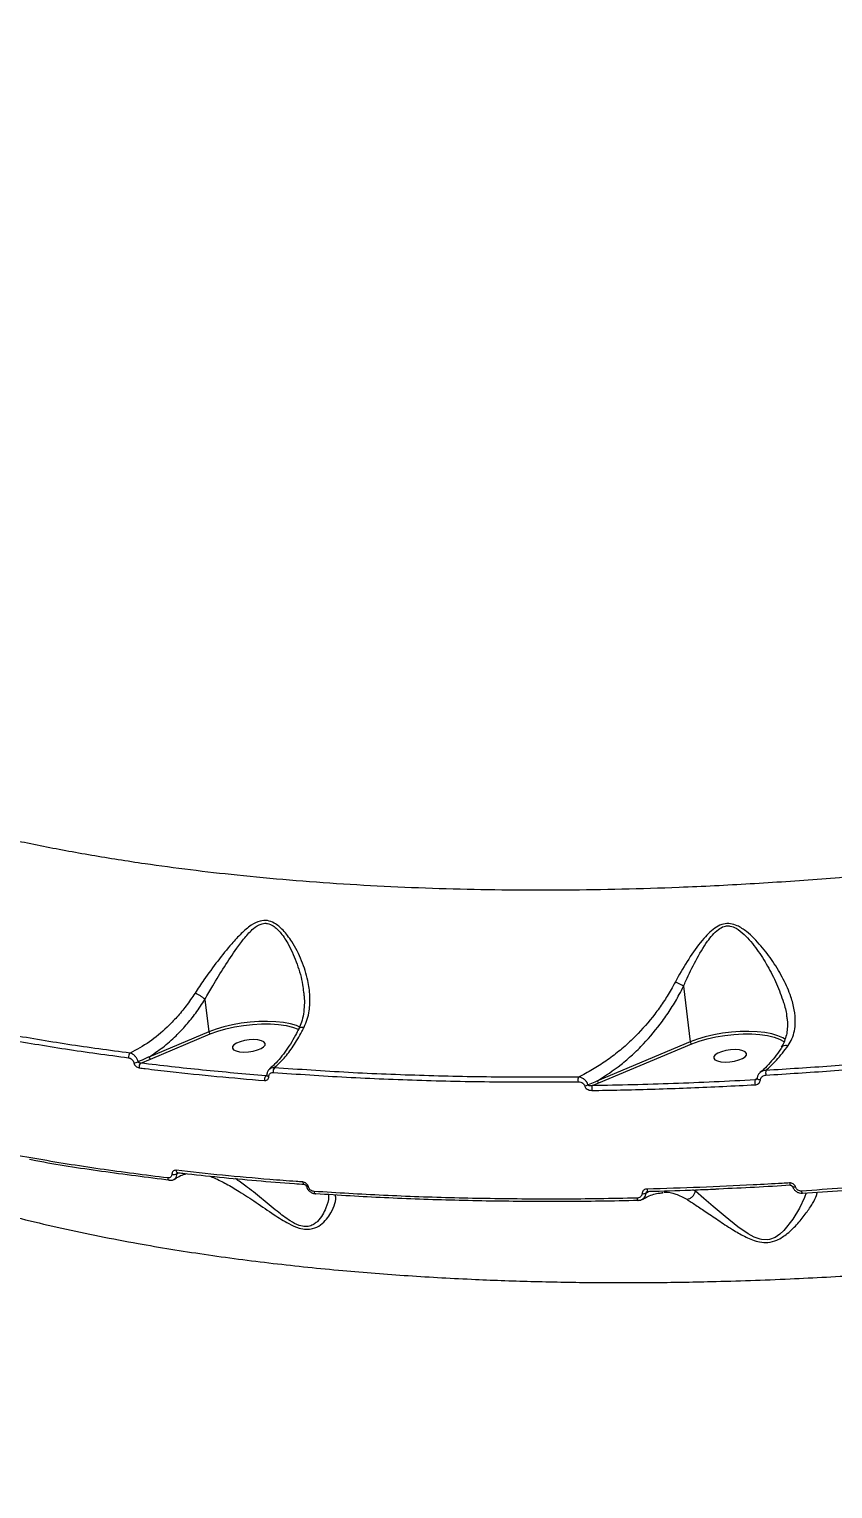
# Model space of a CAD drawing. Header units: millimetres. Extents: x -6328 to 5334, y -5037 to 4112.
# Drawn here: x -3376.5 to -3159.2, y 321.5 to 716.3 of the extents above; entities that cross this region are included whole.
import ezdxf

# ---------------------------------------------------------------- set-up
doc = ezdxf.new("R2010")
doc.units = ezdxf.units.MM
for name, color, linetype in [('DIKOM_ЗОНА', 80, 'Continuous'), ('DIKOM_ОБЪЕКТ', 7, 'Continuous'), ('DIKOM_РАЗМЕР_ЗОНА', 7, 'Continuous'), ('DIKOM_РАЗМЕР_ОБЪЕКТА', 7, 'Continuous')]:
    doc.layers.add(name, color=color, linetype=linetype)
doc.styles.add('style1', font='arial.ttf', dxfattribs={"width": 0.8})
doc.dimstyles.new('1-50', dxfattribs={"dimtxt": 300, "dimasz": 200, "dimexe": 100, "dimexo": 0, "dimgap": 100, "dimtad": 1, "dimtxsty": 'style1', "dimcen": 200, "dimclrd": 7, "dimclre": 7, "dimclrt": 7, "dimadec": 1, "dimazin": 2, "dimtfac": 1, "dimtmove": 0, "dimatfit": 2, "dimfxl": 0, "dimlwd": 25, "dimlwe": 18, "dimarcsym": 0})

# ---------------------------------------------------------------- blocks, each defined once
blk = doc.blocks.new('*D0')
at = {"layer": 'Defpoints', "color": 0, "transparency": 16777216}
for p in [(-3539.45, 760.32), (3333.52, 448.13), (3333.52, -4437.11)]:
    blk.add_point(p, dxfattribs=at)
at = {"layer": 'DIKOM_РАЗМЕР_ОБЪЕКТА', "color": 7, "lineweight": 18, "transparency": 16777216}
for p, q in [((-3539.45, 760.32), (-3539.45, -4537.11)), ((3333.52, 448.13), (3333.52, -4537.11))]:
    blk.add_line(p, q, dxfattribs=at)
at = {"layer": 'DIKOM_РАЗМЕР_ОБЪЕКТА', "color": 7, "lineweight": 25, "transparency": 16777216}
blk.add_line((-3339.45, -4437.11), (3133.52, -4437.11), dxfattribs=at)
at = {"layer": 'DIKOM_РАЗМЕР_ОБЪЕКТА', "color": 7, "transparency": 16777216}
for points in [[(-3339.45, -4403.77), (-3339.45, -4470.44), (-3539.45, -4437.11)], [(3133.52, -4403.77), (3133.52, -4470.44), (3333.52, -4437.11)]]:
    blk.add_solid(points, dxfattribs=at)
at = {"layer": 'DIKOM_РАЗМЕР_ОБЪЕКТА', "color": 7, "transparency": 16777216, "insert": (-102.96, -4183.94), "char_height": 300, "attachment_point": 5, "style": 'style1'}
blk.add_mtext('6900', dxfattribs=at)
blk = doc.blocks.new('*D1')
at = {"layer": 'Defpoints', "color": 0, "transparency": 16777216}
for p in [(-5040.91, 625.75), (5333.52, 448.13), (5333.52, -4936.78)]:
    blk.add_point(p, dxfattribs=at)
at = {"layer": 'DIKOM_РАЗМЕР_ЗОНА', "color": 7, "lineweight": 18, "transparency": 16777216}
for p, q in [((-5040.91, 625.75), (-5040.91, -5036.78)), ((5333.52, 448.13), (5333.52, -5036.78))]:
    blk.add_line(p, q, dxfattribs=at)
at = {"layer": 'DIKOM_РАЗМЕР_ЗОНА', "color": 7, "lineweight": 25, "transparency": 16777216}
blk.add_line((-4840.91, -4936.78), (5133.52, -4936.78), dxfattribs=at)
at = {"layer": 'DIKOM_РАЗМЕР_ЗОНА', "color": 7, "transparency": 16777216}
for points in [[(-4840.91, -4903.45), (-4840.91, -4970.11), (-5040.91, -4936.78)], [(5133.52, -4903.45), (5133.52, -4970.11), (5333.52, -4936.78)]]:
    blk.add_solid(points, dxfattribs=at)
at = {"layer": 'DIKOM_РАЗМЕР_ЗОНА', "color": 7, "transparency": 16777216, "insert": (-104.69, -4683.61), "char_height": 300, "attachment_point": 5, "style": 'style1'}
blk.add_mtext('10400', dxfattribs=at)
blk = doc.blocks.new('*D2')
at = {"layer": 'Defpoints', "color": 0, "transparency": 16777216}
for p in [(-5303.77, 2121.42), (-1621.11, 2121.42), (560.33, -2395.62)]:
    blk.add_point(p, dxfattribs=at)
at = {"layer": 'DIKOM_РАЗМЕР_ОБЪЕКТА', "color": 7, "lineweight": 18, "transparency": 16777216}
for p, q in [((-1621.11, 2121.42), (-5403.77, 2121.42)), ((560.33, -2395.62), (-5403.77, -2395.62))]:
    blk.add_line(p, q, dxfattribs=at)
at = {"layer": 'DIKOM_РАЗМЕР_ОБЪЕКТА', "color": 7, "lineweight": 25, "transparency": 16777216}
blk.add_line((-5303.77, -2195.62), (-5303.77, 1921.42), dxfattribs=at)
at = {"layer": 'DIKOM_РАЗМЕР_ОБЪЕКТА', "color": 7, "transparency": 16777216}
for points in [[(-5337.11, 1921.42), (-5270.44, 1921.42), (-5303.77, 2121.42)], [(-5337.11, -2195.62), (-5270.44, -2195.62), (-5303.77, -2395.62)]]:
    blk.add_solid(points, dxfattribs=at)
at = {"layer": 'DIKOM_РАЗМЕР_ОБЪЕКТА', "color": 7, "transparency": 16777216, "insert": (-5556.94, -137.1), "char_height": 300, "attachment_point": 5, "rotation": 90, "style": 'style1'}
blk.add_mtext('4500', dxfattribs=at)
blk = doc.blocks.new('*D3')
at = {"layer": 'Defpoints', "color": 0, "transparency": 16777216}
for p in [(-1814.92, 4111.71), (-5877.98, -3895.62), (33.33, -3895.62)]:
    blk.add_point(p, dxfattribs=at)
at = {"layer": 'DIKOM_РАЗМЕР_ЗОНА', "color": 7, "lineweight": 18, "transparency": 16777216}
for p, q in [((-1814.92, 4111.71), (-5977.98, 4111.71)), ((33.33, -3895.62), (-5977.98, -3895.62))]:
    blk.add_line(p, q, dxfattribs=at)
at = {"layer": 'DIKOM_РАЗМЕР_ЗОНА', "color": 7, "lineweight": 25, "transparency": 16777216}
blk.add_line((-5877.98, 3911.71), (-5877.98, -3695.62), dxfattribs=at)
at = {"layer": 'DIKOM_РАЗМЕР_ЗОНА', "color": 7, "transparency": 16777216}
for points in [[(-5911.31, 3911.71), (-5844.65, 3911.71), (-5877.98, 4111.71)], [(-5911.31, -3695.62), (-5844.65, -3695.62), (-5877.98, -3895.62)]]:
    blk.add_solid(points, dxfattribs=at)
at = {"layer": 'DIKOM_РАЗМЕР_ЗОНА', "color": 7, "transparency": 16777216, "insert": (-6131.15, 108.05), "char_height": 300, "attachment_point": 5, "rotation": 90, "style": 'style1'}
blk.add_mtext('8000', dxfattribs=at)

msp = doc.modelspace()

# ---------------------------------------------------------------- linework, layer by layer
at = {"layer": 'DIKOM_ЗОНА', "color": 3, "lineweight": 15}
msp.add_lwpolyline([(-2227.791, 4022.501, -0.4004134), (-924.694, 3567.218), (-783.266, 3290.817), (-574.315, 2882.448, 0.2815691), (-351.757, 2746.326), (3559.672, 2746.326, -0.2314536), (4743.738, 2167.188, -0.5747587), (2938.453, -2322.602, 0.3441492), (2725.867, -2545.064, -0.3852766), (1233.33, -3895.616), (300.314, -3895.616, -0.3636017), (-860.648, -2922.741, 0.3636017), (-1106.793, -2716.473), (-1724.025, -2716.473, -0.3491545), (-2514.764, -2087.631, 0.3242764), (-2736.03, -1894.92, -0.3882716), (-5040.908, 625.746), (-5040.908, 2102.661, -0.2943872), (-4453.774, 3013.453), (-2227.791, 4022.501)], format="xyb", dxfattribs=at)
at = {"layer": 'DIKOM_ОБЪЕКТ', "color": 7, "linetype": 'Continuous', "lineweight": 15}
for p, q in [((-3199.522, 457.431), (-3197.696, 442.385)), ((-3328.948, 453.862), (-3327.884, 445.095)), ((-3327.884, 445.095), (-3344.103, 438.279)), ((-3343.719, 437.715), (-3327.501, 444.531)), ((-3197.696, 442.385), (-3222.78, 431.845)), ((-3222.397, 431.281), (-3197.313, 441.822)), ((-3346.331, 436.63), (-3343.719, 437.715)), ((-3312.183, 433.443), (-3312.503, 433.206)), ((-3224.198, 430.53), (-3222.397, 431.281)), ((-3179.573, 432.499), (-3180.15, 432.073)), ((-3336.489, 406.743), (-3336.153, 406.984)), ((-3336.394, 407.004), (-3336.371, 407.003)), ((-3205.269, 401.641), (-3205.069, 401.661)), ((-3196.318, 401.962), (-3197.034, 402.316)), ((-3196.318, 401.962), (-3196.364, 402.338))]:
    msp.add_line(p, q, dxfattribs=at)
at = {"layer": 'DIKOM_ОБЪЕКТ', "color": 7, "linetype": 'Continuous', "lineweight": 15, "flags": 128}
for points in [[(-3303.279, 446.373), (-3304.232, 446.761), (-3305.852, 447.233), (-3307.718, 447.586), (-3309.788, 447.814), (-3312.019, 447.91), (-3314.361, 447.873), (-3316.764, 447.704), (-3319.175, 447.406), (-3321.543, 446.986), (-3323.817, 446.452), (-3325.945, 445.817), (-3327.884, 445.095)], [(-3327.501, 444.531), (-3325.51, 445.268), (-3323.317, 445.91), (-3320.974, 446.44), (-3318.538, 446.846), (-3316.067, 447.119), (-3313.621, 447.251), (-3311.26, 447.239), (-3309.04, 447.084), (-3307.014, 446.789), (-3305.233, 446.362), (-3303.739, 445.813), (-3303.607, 445.752)], [(-3321.52, 441.101), (-3321.548, 440.641), (-3321.215, 440.234), (-3320.551, 439.915), (-3319.607, 439.708), (-3318.461, 439.63), (-3317.205, 439.688), (-3315.942, 439.877), (-3314.773, 440.182), (-3313.794, 440.578), (-3313.083, 441.033), (-3312.698, 441.51), (-3312.671, 441.97), (-3313.003, 442.376), (-3313.668, 442.696), (-3314.612, 442.903), (-3315.758, 442.981), (-3317.013, 442.923), (-3318.277, 442.733), (-3319.445, 442.429), (-3320.425, 442.033), (-3321.136, 441.578), (-3321.52, 441.101)], [(-3171.979, 443.028), (-3172.704, 443.471), (-3174.044, 444.052), (-3175.664, 444.524), (-3177.53, 444.877), (-3179.6, 445.105), (-3181.831, 445.201), (-3184.173, 445.164), (-3186.576, 444.995), (-3188.987, 444.697), (-3191.356, 444.277), (-3193.629, 443.743), (-3195.758, 443.108), (-3197.696, 442.385)], [(-3197.313, 441.822), (-3195.323, 442.559), (-3193.13, 443.2), (-3190.787, 443.731), (-3188.351, 444.137), (-3185.88, 444.409), (-3183.434, 444.541), (-3181.073, 444.53), (-3178.853, 444.375), (-3176.828, 444.08), (-3175.046, 443.653), (-3173.552, 443.104), (-3172.38, 442.446), (-3172.246, 442.348)], [(-3191.333, 438.392), (-3191.36, 437.932), (-3191.028, 437.525), (-3190.363, 437.206), (-3189.419, 436.999), (-3188.273, 436.921), (-3187.017, 436.979), (-3185.754, 437.168), (-3184.585, 437.473), (-3183.606, 437.869), (-3182.895, 438.324), (-3182.51, 438.8), (-3182.483, 439.261), (-3182.815, 439.667), (-3183.48, 439.987), (-3184.424, 440.194), (-3185.57, 440.272), (-3186.825, 440.213), (-3188.089, 440.024), (-3189.257, 439.72), (-3190.237, 439.324), (-3190.948, 438.869), (-3191.333, 438.392)], [(-3312.218, 433.385), (-3312.214, 433.347), (-3312.175, 433.265), (-3312.098, 433.187), (-3311.985, 433.116), (-3311.84, 433.056), (-3311.671, 433.008)], [(-3178.746, 432.057), (-3178.981, 432.089), (-3179.193, 432.141), (-3179.372, 432.209), (-3179.505, 432.29), (-3179.586, 432.379), (-3179.61, 432.466)], [(-3302.504, 404.47), (-3302.473, 404.297), (-3302.426, 404.146), (-3302.366, 404.021), (-3302.295, 403.927), (-3302.215, 403.868), (-3302.129, 403.847), (-3302.127, 403.847)], [(-3301.503, 403.303), (-3301.506, 403.329), (-3301.491, 403.381)], [(-3300.97, 403.181), (-3301.103, 403.175), (-3301.222, 403.178), (-3301.323, 403.19), (-3301.403, 403.213), (-3301.461, 403.244), (-3301.496, 403.283), (-3301.503, 403.303)], [(-3170.839, 404.222), (-3170.814, 404.049), (-3170.786, 403.896), (-3170.755, 403.771), (-3170.723, 403.677), (-3170.69, 403.618), (-3170.658, 403.596), (-3170.654, 403.596)], [(-3169.225, 403.121), (-3169.414, 403.09), (-3169.592, 403.075), (-3169.749, 403.077), (-3169.88, 403.096), (-3169.98, 403.131), (-3170.044, 403.181), (-3170.067, 403.225)], [(-3299.461, 401.916), (-3299.432, 401.749), (-3299.388, 401.602), (-3299.332, 401.479), (-3299.264, 401.385), (-3299.189, 401.323), (-3299.108, 401.296), (-3299.099, 401.295)], [(-3299.099, 401.295), (-3299.024, 401.304), (-3298.941, 401.347)], [(-3212.073, 400.108), (-3212.048, 399.941), (-3212.016, 399.794), (-3211.978, 399.671), (-3211.935, 399.577), (-3211.89, 399.515), (-3211.843, 399.488), (-3211.831, 399.486)], [(-3211.831, 399.486), (-3211.796, 399.495), (-3211.766, 399.519)], [(-3209.388, 402.558), (-3209.362, 402.385), (-3209.328, 402.233), (-3209.289, 402.108), (-3209.245, 402.015), (-3209.198, 401.956), (-3209.151, 401.935), (-3209.143, 401.935)], [(-3166.353, 401.515), (-3166.768, 400.264), (-3168.163, 397.379), (-3169.969, 394.402), (-3172.419, 391.316), (-3173.487, 390.329), (-3174.775, 389.458), (-3176.313, 388.892), (-3176.832, 388.815), (-3178.418, 388.896), (-3178.789, 388.978), (-3180.437, 389.574), (-3182.014, 390.425), (-3184.831, 392.375), (-3188.281, 395.147), (-3191.461, 397.837), (-3194.048, 400.036), (-3196.317, 401.951), (-3196.318, 401.952), (-3196.318, 401.952)], [(-3167.604, 402.017), (-3167.58, 401.85), (-3167.554, 401.703), (-3167.525, 401.579), (-3167.495, 401.485), (-3167.464, 401.422), (-3167.434, 401.393), (-3167.407, 401.399), (-3167.381, 401.44)]]:
    msp.add_lwpolyline(points, dxfattribs=at)
at = {"layer": 'DIKOM_ОБЪЕКТ', "color": 7, "linetype": 'Continuous', "lineweight": 15}
for centre, radius, start, end in [((-3327.201, 445.147), 0.685, 184.35672, 244.06341), ((-3197.013, 442.437), 0.685, 184.35671, 244.06343), ((-3348.15, 438.294), 1.469, 135.72994, 189.02411), ((-3343.42, 438.331), 0.685, 184.35689, 244.06259), ((-3348.361, 440.01), 3.297, 272.91431, 293.85438), ((-3345.337, 435.591), 1.437, 133.70904, 189.65135), ((-3308.856, 434.378), 1.655, 143.08539, 189.4136), ((-3173.215, 433.986), 4.097, 170.69116, 188.47518), ((-3311.289, 432.192), 1.582, 140.15764, 190.04815), ((-3225.564, 432.001), 2.51, 159.75051, 189.20953), ((-3226.653, 433.332), 2.922, 278.29276, 296.44417), ((-3221.936, 429.644), 2.429, 158.61365, 189.78788), ((-3222.097, 431.897), 0.685, 184.35689, 244.06259), ((-3176.547, 431.35), 3.675, 168.66031, 188.98941), ((-3337.358, 408.309), 1.79, 252.8895, 299.0533), ((-3336.15, 407.592), 0.627, 176.62389, 250.04211), ((-3338.354, 405.535), 0.642, 177.48147, 248.14649), ((-3338.554, 405.233), 0.295, 262.58725, 287.601), ((-3210.46, 403.1), 1.802, 260.89414, 296.65207)]:
    msp.add_arc(centre, radius, start, end, dxfattribs=at)
for points, knots in [([(-3422.899, 1025.76), (-3422.584, 1024.31), (-3421.527, 1019.447), (-3418.606, 1010.782), (-3414.082, 999.61), (-3408.953, 989.236), (-3403.659, 979.818), (-3398.79, 971.907), (-3393.637, 964.159), (-3388.251, 956.582), (-3382.464, 948.931), (-3374.956, 939.557), (-3365.393, 928.428), (-3353.508, 915.66), (-3341.158, 903.322), (-3328.501, 891.458), (-3316.137, 880.52), (-3303.815, 870.164), (-3291.873, 860.576), (-3279.715, 851.229), (-3266.023, 841.128), (-3250.939, 830.514), (-3234.399, 819.455), (-3218.689, 809.445), (-3203.407, 800.134), (-3188.904, 791.659), (-3174.422, 783.534), (-3158.402, 774.902), (-3141.1, 766.017), (-3122.524, 756.978), (-3105.22, 748.997), (-3088.684, 741.754), (-3073.238, 735.321), (-3058.051, 729.31), (-3043.081, 723.695), (-3028.07, 718.351), (-3018.092, 715.065), (-3013.098, 713.421)], [0, 0, 0, 0, 0.0144718, 0.0485391, 0.0827126, 0.1187735, 0.1426499, 0.1665629, 0.1882447, 0.2099265, 0.231718, 0.2535095, 0.2893309, 0.3252754, 0.3602302, 0.3922148, 0.4242869, 0.4518443, 0.4794575, 0.5056644, 0.5319192, 0.5669316, 0.5989686, 0.631093, 0.6586948, 0.6863524, 0.7126009, 0.7388973, 0.7739972, 0.8061138, 0.8383179, 0.8659875, 0.8937129, 0.9200252, 0.9463853, 0.9731675, 1, 1, 1, 1]), ([(-3048.983, 501.419), (-3055.104, 500.298), (-3067.347, 498.056), (-3085.977, 495.081), (-3104.769, 492.4), (-3123.803, 490.04), (-3142.946, 488.016), (-3162.236, 486.335), (-3181.516, 485.019), (-3199.535, 484.133), (-3216.197, 483.608), (-3231.562, 483.372), (-3246.787, 483.39), (-3261.907, 483.666), (-3276.841, 484.203), (-3291.608, 485.005), (-3306.115, 486.073), (-3319.899, 487.366), (-3332.925, 488.85), (-3346.08, 490.615), (-3359.682, 492.762), (-3373.602, 495.345), (-3388.025, 498.452), (-3402.74, 502.164), (-3415.855, 506.069), (-3426.662, 509.749), (-3436.074, 513.312), (-3445.512, 517.331), (-3454.816, 521.843), (-3464.062, 526.966), (-3472.999, 532.757), (-3480.671, 538.734), (-3486.765, 544.405), (-3491.557, 549.69), (-3495.635, 555.138), (-3498.973, 560.726), (-3501.584, 566.448), (-3503.398, 572.292), (-3504.388, 577.026), (-3504.503, 579.838), (-3504.535, 580.63)], [0, 0, 0, 0, 0.0281757, 0.0563513, 0.0848959, 0.1134406, 0.1424735, 0.1715063, 0.2009294, 0.2303525, 0.2542726, 0.2781927, 0.3023377, 0.3264826, 0.3509225, 0.3753625, 0.4000365, 0.4247104, 0.4471235, 0.4695366, 0.4967167, 0.5239122, 0.5510923, 0.5847544, 0.6184165, 0.6407763, 0.6631362, 0.6902514, 0.717382, 0.7444972, 0.7780784, 0.8116595, 0.8370219, 0.8624724, 0.8879228, 0.9134621, 0.9389079, 0.9644426, 0.9899773, 1, 1, 1, 1]), ([(-3302.124, 446.358), (-3301.822, 447.06), (-3301.214, 448.477), (-3300.607, 451.282), (-3300.448, 454.798), (-3301.09, 459.372), (-3302.672, 464.395), (-3305.014, 469.021), (-3307.595, 472.494), (-3309.873, 474.475), (-3312.087, 475.317), (-3314.287, 475.156), (-3316.698, 473.877), (-3319.191, 471.69), (-3322.19, 468.44), (-3325.56, 464.244), (-3328.918, 459.698), (-3330.854, 456.767), (-3331.645, 455.569)], [0, 0, 0, 0, 0.0400994, 0.0808883, 0.149972, 0.2211627, 0.3125707, 0.4066966, 0.4681058, 0.5184496, 0.5509518, 0.5857536, 0.6308473, 0.6885498, 0.7478282, 0.8397944, 0.9345761, 1, 1, 1, 1]), ([(-3328.951, 453.869), (-3328.95, 453.871), (-3328.274, 455.094), (-3326.568, 458.06), (-3323.687, 462.754), (-3320.819, 467.109), (-3318.228, 470.58), (-3316.129, 472.903), (-3314.146, 474.256), (-3312.781, 474.487), (-3311.653, 474.363), (-3310.561, 473.883), (-3309.369, 472.886), (-3307.895, 471.228), (-3305.926, 468.1), (-3303.919, 463.377), (-3302.635, 459.026), (-3302.39, 456.503), (-3302.327, 455.857)], [0, 0, 0, 0, 0.0000737, 0.0824509, 0.1987757, 0.3183296, 0.3897889, 0.462507, 0.5151112, 0.545251, 0.5541578, 0.5907138, 0.6200527, 0.6502353, 0.7256047, 0.8409742, 0.9592406, 1, 1, 1, 1]), ([(-3171.205, 441.395), (-3170.844, 441.989), (-3170.091, 443.228), (-3169.462, 445.361), (-3169.188, 447.976), (-3169.481, 451.077), (-3170.533, 454.985), (-3172.45, 459.387), (-3175.205, 464.024), (-3177.954, 467.696), (-3180.403, 470.386), (-3182.5, 472.309), (-3184.639, 473.751), (-3186.816, 474.455), (-3188.79, 474.353), (-3190.689, 473.474), (-3192.427, 472.078), (-3194.89, 469.479), (-3197.792, 465.447), (-3200.239, 461.401), (-3201.478, 459.08), (-3201.73, 458.609)], [0, 0, 0, 0, 0.0399715, 0.083299, 0.1277351, 0.1880435, 0.2502378, 0.3338835, 0.4199859, 0.5013491, 0.5428288, 0.5846608, 0.6297904, 0.6581297, 0.6869604, 0.7180466, 0.7529296, 0.7887563, 0.8810067, 0.9758693, 1, 1, 1, 1]), ([(-3199.526, 457.44), (-3199.525, 457.442), (-3199.317, 457.925), (-3198.29, 460.248), (-3196.253, 464.398), (-3193.843, 468.555), (-3191.721, 471.317), (-3190.269, 472.768), (-3188.702, 473.658), (-3187.53, 473.775), (-3186.44, 473.628), (-3184.938, 473.023), (-3183.098, 471.5), (-3181.284, 469.513), (-3179.117, 466.689), (-3176.706, 462.884), (-3174.23, 458.059), (-3172.577, 453.58), (-3171.7, 450.393), (-3171.598, 448.939), (-3171.576, 448.621)], [0, 0, 0, 0, 0.0001078, 0.0298001, 0.1436375, 0.2599619, 0.3013517, 0.343506, 0.3781897, 0.4037264, 0.4095693, 0.4410837, 0.4937038, 0.5431593, 0.593099, 0.6949564, 0.7988726, 0.9050492, 0.9792347, 1, 1, 1, 1]), ([(-3201.73, 458.609), (-3202.109, 457.902), (-3203.123, 456.011), (-3204.962, 453.072), (-3208.072, 448.726), (-3211.688, 444.609), (-3215.744, 440.83), (-3219.173, 438.08), (-3222.762, 435.635), (-3225.707, 433.947), (-3227.443, 433.101), (-3227.919, 432.87)], [0, 0, 0, 0, 0.0601169, 0.1606253, 0.2618619, 0.4689752, 0.5879989, 0.7078536, 0.830228, 0.9534373, 1, 1, 1, 1]), ([(-3199.526, 457.44), (-3199.718, 457.563), (-3200.104, 457.807), (-3200.845, 458.202), (-3201.401, 458.466), (-3201.686, 458.59), (-3201.73, 458.609)], [0, 0, 0, 0, 0.3157288, 0.6314576, 0.943771, 1, 1, 1, 1]), ([(-3331.645, 455.569), (-3332.435, 454.39), (-3333.961, 452.111), (-3336.508, 449.042), (-3339.762, 445.68), (-3343.961, 442.169), (-3347.44, 440.278), (-3349.202, 439.32)], [0, 0, 0, 0, 0.164794, 0.3184402, 0.4735199, 0.7333093, 1, 1, 1, 1]), ([(-3328.951, 453.869), (-3329.126, 454.023), (-3329.476, 454.331), (-3330.175, 454.811), (-3330.886, 455.226), (-3331.377, 455.461), (-3331.608, 455.554), (-3331.645, 455.569)], [0, 0, 0, 0, 0.2440021, 0.4880042, 0.7320067, 0.9571012, 1, 1, 1, 1]), ([(-3302.291, 455.859), (-3302.236, 455.477), (-3302.065, 454.29), (-3302.055, 452.293), (-3302.271, 449.944), (-3302.759, 447.772), (-3303.325, 446.483), (-3303.588, 445.884)], [0, 0, 0, 0, 0.1079184, 0.3346547, 0.5730597, 0.8012739, 1, 1, 1, 1]), ([(-3222.78, 431.845), (-3220.635, 433.231), (-3217.392, 435.325), (-3213.31, 438.869), (-3209.472, 442.645), (-3205.941, 446.872), (-3202.81, 451.471), (-3200.929, 454.647), (-3199.9, 456.684), (-3199.522, 457.431)], [0, 0, 0, 0, 0.2355394, 0.3560364, 0.4765274, 0.7016571, 0.8172953, 0.9329171, 1, 1, 1, 1]), ([(-3199.522, 457.431), (-3199.522, 457.433), (-3199.523, 457.436), (-3199.524, 457.439), (-3199.525, 457.44), (-3199.526, 457.44)], [0, 0, 0, 0, 0.4269521, 0.7842824, 1, 1, 1, 1]), ([(-3421.156, 451.627), (-3418.667, 450.985), (-3411.395, 449.109), (-3398.795, 446.245), (-3383.108, 443.156), (-3366.754, 440.385), (-3355.323, 438.838), (-3349.601, 438.064)], [0, 0, 0, 0, 0.1144547, 0.3345006, 0.5550758, 0.7772655, 1, 1, 1, 1]), ([(-3349.202, 439.32), (-3354.843, 440.083), (-3366.139, 441.61), (-3382.399, 444.358), (-3398.123, 447.447), (-3410.795, 450.325), (-3418.109, 452.212), (-3420.592, 452.853)], [0, 0, 0, 0, 0.2200464, 0.4406219, 0.6628116, 0.885546, 1, 1, 1, 1]), ([(-3344.103, 438.279), (-3342.847, 439.115), (-3340.319, 440.798), (-3336.965, 443.773), (-3333.999, 446.911), (-3331.354, 450.176), (-3329.766, 452.609), (-3328.948, 453.862)], [0, 0, 0, 0, 0.2198974, 0.4427753, 0.6236712, 0.8062571, 1, 1, 1, 1]), ([(-3328.948, 453.862), (-3328.948, 453.863), (-3328.949, 453.866), (-3328.95, 453.868), (-3328.951, 453.869), (-3328.951, 453.869)], [0, 0, 0, 0, 0.5019097, 0.9101308, 1, 1, 1, 1]), ([(-3310.18, 435.373), (-3309.299, 436.193), (-3307.52, 437.849), (-3305.011, 441.187), (-3303.238, 444.141), (-3302.318, 445.971), (-3302.124, 446.358)], [0, 0, 0, 0, 0.2991599, 0.6039868, 0.9163485, 1, 1, 1, 1]), ([(-3303.55, 445.9), (-3303.547, 445.915), (-3303.513, 446.073), (-3303.207, 446.26), (-3302.737, 446.384), (-3302.34, 446.381), (-3302.164, 446.362), (-3302.124, 446.358)], [0, 0, 0, 0, 0.0350999, 0.388734, 0.7423692, 0.9411163, 1, 1, 1, 1]), ([(-3171.533, 448.613), (-3171.511, 448.477), (-3171.392, 447.721), (-3171.393, 446.404), (-3171.569, 444.643), (-3172.059, 442.953), (-3172.556, 441.744), (-3172.995, 441.144), (-3173.072, 441.037)], [0, 0, 0, 0, 0.0461116, 0.257005, 0.4811264, 0.7127448, 0.9489262, 1, 1, 1, 1]), ([(-3303.589, 445.917), (-3303.873, 445.34), (-3304.593, 443.874), (-3305.855, 441.753), (-3307.347, 439.544), (-3308.905, 437.596), (-3310.297, 436.087), (-3311.168, 435.349), (-3311.499, 435.069)], [0, 0, 0, 0, 0.1225971, 0.3113766, 0.5012611, 0.6918912, 0.8828496, 1, 1, 1, 1]), ([(-3347.027, 436.995), (-3347.037, 437.032), (-3347.114, 437.325), (-3347.356, 437.887), (-3347.871, 438.575), (-3348.519, 439.108), (-3348.975, 439.249), (-3349.202, 439.32)], [0, 0, 0, 0, 0.0333396, 0.2664399, 0.5082689, 0.7552684, 1, 1, 1, 1]), ([(-3344.103, 438.279), (-3344.351, 438.167), (-3345.322, 437.731), (-3346.3, 437.309), (-3347.027, 436.995)], [0, 0, 0, 0, 0.2563729, 1, 1, 1, 1]), ([(-3172.919, 440.944), (-3173.018, 440.787), (-3173.638, 439.801), (-3174.846, 438.215), (-3176.531, 436.242), (-3177.854, 434.891), (-3178.609, 434.286), (-3178.783, 434.147)], [0, 0, 0, 0, 0.0543663, 0.3403693, 0.6268388, 0.9139513, 1, 1, 1, 1]), ([(-3177.268, 433.382), (-3171.436, 433.746), (-3159.762, 434.475), (-3142.12, 435.925), (-3124.393, 437.615), (-3112.552, 438.977), (-3106.626, 439.659)], [0, 0, 0, 0, 0.2488775, 0.4981996, 0.7488726, 1, 1, 1, 1]), ([(-3177.259, 434.648), (-3176.289, 435.518), (-3174.182, 437.408), (-3172.248, 439.998), (-3171.205, 441.395)], [0, 0, 0, 0, 0.4604881, 1, 1, 1, 1]), ([(-3106.772, 440.912), (-3112.632, 440.237), (-3124.363, 438.887), (-3141.998, 437.203), (-3159.654, 435.749), (-3171.387, 435.015), (-3177.259, 434.648)], [0, 0, 0, 0, 0.2488778, 0.4982002, 0.748873, 1, 1, 1, 1]), ([(-3172.926, 440.912), (-3172.813, 441.044), (-3172.584, 441.312), (-3171.999, 441.472), (-3171.509, 441.455), (-3171.245, 441.403), (-3171.205, 441.395)], [0, 0, 0, 0, 0.3216006, 0.6507095, 0.9468758, 1, 1, 1, 1]), ([(-3469.433, 435.966), (-3466.862, 433.81), (-3461.821, 429.581), (-3452.911, 423.622), (-3443.123, 417.985), (-3432.241, 412.629), (-3420.098, 407.483), (-3408.235, 403.167), (-3397.01, 399.582), (-3387.29, 396.788), (-3377.502, 394.248), (-3367.691, 391.944), (-3357.541, 389.796), (-3344.816, 387.381), (-3329.259, 384.847), (-3310.775, 382.412), (-3292.315, 380.504), (-3274.022, 379.073), (-3256.674, 378.11), (-3239.824, 377.516), (-3223.852, 377.24), (-3207.924, 377.237), (-3190.329, 377.519), (-3171.357, 378.174), (-3151.02, 379.279), (-3132.1, 380.66), (-3114.039, 382.288), (-3097.188, 384.074), (-3080.635, 386.085), (-3062.61, 388.546), (-3043.494, 391.496), (-3023.374, 394.999), (-3004.986, 398.554), (-2987.723, 402.208), (-2971.868, 405.842), (-2956.53, 409.625), (-2941.663, 413.561), (-2926.987, 417.699), (-2917.446, 420.627), (-2912.671, 422.092)], [0, 0, 0, 0, 0.0321108, 0.0629807, 0.0939441, 0.1252643, 0.1566821, 0.189835, 0.2117861, 0.2337707, 0.2537041, 0.2736375, 0.2936718, 0.313706, 0.3466387, 0.3796847, 0.4118208, 0.4412262, 0.470712, 0.4960472, 0.5214337, 0.5455273, 0.5696649, 0.6018539, 0.6313075, 0.6608414, 0.6862174, 0.7116447, 0.7357766, 0.7599525, 0.7922219, 0.8217486, 0.8513558, 0.8767942, 0.9022838, 0.9264743, 0.9507088, 0.9753312, 1, 1, 1, 1]), ([(-3349.601, 438.064), (-3349.45, 438.029), (-3349.148, 437.959), (-3348.724, 437.657), (-3348.393, 437.253), (-3348.244, 436.917), (-3348.199, 436.74), (-3348.193, 436.717)], [0, 0, 0, 0, 0.2478617, 0.4958964, 0.7364511, 0.9670336, 1, 1, 1, 1]), ([(-3348.193, 436.717), (-3348.188, 436.697), (-3348.143, 436.518), (-3347.99, 436.175), (-3347.651, 435.763), (-3347.217, 435.456), (-3346.909, 435.385), (-3346.754, 435.35)], [0, 0, 0, 0, 0.0299153, 0.261791, 0.5039481, 0.7520215, 1, 1, 1, 1]), ([(-3346.331, 436.63), (-3346.408, 436.63), (-3346.558, 436.632), (-3346.767, 436.703), (-3346.923, 436.811), (-3346.995, 436.912), (-3347.02, 436.971), (-3347.025, 436.988), (-3347.027, 436.995)], [0, 0, 0, 0, 0.2725665, 0.5325862, 0.7667508, 0.9319469, 0.9740885, 1, 1, 1, 1]), ([(-3346.754, 435.35), (-3346.196, 435.281), (-3343.404, 434.935), (-3336.451, 434.124), (-3325.765, 433.001), (-3317.154, 432.278), (-3312.846, 431.917)], [0, 0, 0, 0, 0.0507678, 0.2538476, 0.6266954, 1, 1, 1, 1]), ([(-3312.503, 433.206), (-3318.249, 433.693), (-3329.753, 434.667), (-3340.801, 435.975), (-3346.331, 436.63)], [0, 0, 0, 0, 0.4994501, 1, 1, 1, 1]), ([(-3311.449, 434.966), (-3311.578, 434.862), (-3311.909, 434.593), (-3312.174, 434.012), (-3312.183, 433.564), (-3312.187, 433.384)], [0, 0, 0, 0, 0.2744919, 0.7085904, 1, 1, 1, 1]), ([(-3310.18, 435.373), (-3310.235, 435.376), (-3310.535, 435.394), (-3311.006, 435.326), (-3311.311, 435.087), (-3311.439, 434.987)], [0, 0, 0, 0, 0.1155455, 0.6303019, 1, 1, 1, 1]), ([(-3227.919, 432.87), (-3234.947, 432.829), (-3249.022, 432.747), (-3269.762, 433.182), (-3290.245, 433.994), (-3303.529, 434.913), (-3310.18, 435.373)], [0, 0, 0, 0, 0.2482527, 0.4971938, 0.7482409, 1, 1, 1, 1]), ([(-3177.259, 434.648), (-3177.364, 434.645), (-3177.752, 434.633), (-3178.303, 434.491), (-3178.63, 434.215), (-3178.755, 434.11)], [0, 0, 0, 0, 0.1873685, 0.6893394, 1, 1, 1, 1]), ([(-3312.846, 431.917), (-3312.812, 431.915), (-3312.629, 431.905), (-3312.311, 431.968), (-3311.964, 432.201), (-3311.725, 432.557), (-3311.689, 432.858), (-3311.671, 433.008)], [0, 0, 0, 0, 0.0545852, 0.2913569, 0.527817, 0.7639702, 1, 1, 1, 1]), ([(-3312.256, 433.282), (-3312.277, 433.265), (-3312.336, 433.22), (-3312.428, 433.205), (-3312.491, 433.206), (-3312.503, 433.206)], [0, 0, 0, 0, 0.308285, 0.870438, 1, 1, 1, 1]), ([(-3312.224, 433.467), (-3312.221, 433.431), (-3312.215, 433.354), (-3312.237, 433.289), (-3312.241, 433.281), (-3312.25, 433.28), (-3312.254, 433.279)], [0, 0, 0, 0, 0.214809, 0.4712638, 0.8090713, 1, 1, 1, 1]), ([(-3311.671, 433.008), (-3311.653, 433.159), (-3311.617, 433.461), (-3311.376, 433.82), (-3311.027, 434.055), (-3310.706, 434.119), (-3310.523, 434.109), (-3310.489, 434.108)], [0, 0, 0, 0, 0.236408, 0.4729314, 0.7098822, 0.9468304, 1, 1, 1, 1]), ([(-3310.489, 434.108), (-3303.917, 433.652), (-3290.753, 432.741), (-3270.328, 431.923), (-3249.45, 431.476), (-3235.185, 431.558), (-3228.042, 431.599)], [0, 0, 0, 0, 0.2482522, 0.497193, 0.7482405, 1, 1, 1, 1]), ([(-3228.042, 431.599), (-3227.793, 431.579), (-3227.356, 431.543), (-3226.805, 431.258), (-3226.443, 430.915), (-3226.284, 430.625), (-3226.239, 430.468), (-3226.231, 430.441)], [0, 0, 0, 0, 0.3277202, 0.573894, 0.77963, 0.9627747, 1, 1, 1, 1]), ([(-3225.352, 430.717), (-3225.364, 430.761), (-3225.438, 431.021), (-3225.672, 431.509), (-3226.187, 432.123), (-3226.907, 432.621), (-3227.523, 432.825), (-3227.863, 432.863), (-3227.919, 432.87)], [0, 0, 0, 0, 0.0395069, 0.2326388, 0.4437426, 0.6867398, 0.9479473, 1, 1, 1, 1]), ([(-3226.231, 430.441), (-3226.222, 430.409), (-3226.173, 430.241), (-3225.997, 429.935), (-3225.609, 429.575), (-3225.03, 429.285), (-3224.579, 429.25), (-3224.33, 429.231)], [0, 0, 0, 0, 0.0440727, 0.2245474, 0.4337722, 0.6875081, 1, 1, 1, 1]), ([(-3222.78, 431.845), (-3223.029, 431.734), (-3223.883, 431.353), (-3224.743, 430.981), (-3225.352, 430.717)], [0, 0, 0, 0, 0.2912822, 1, 1, 1, 1]), ([(-3224.198, 430.53), (-3224.352, 430.505), (-3224.621, 430.463), (-3224.968, 430.488), (-3225.187, 430.554), (-3225.294, 430.63), (-3225.334, 430.68), (-3225.347, 430.706), (-3225.352, 430.717)], [0, 0, 0, 0, 0.3694027, 0.6445477, 0.8371646, 0.9270165, 0.9711869, 1, 1, 1, 1]), ([(-3224.33, 429.231), (-3223.687, 429.24), (-3220.476, 429.289), (-3211.569, 429.471), (-3197.522, 429.9), (-3185.962, 430.484), (-3180.177, 430.776)], [0, 0, 0, 0, 0.0441412, 0.2207137, 0.6100127, 1, 1, 1, 1]), ([(-3180.15, 432.073), (-3187.539, 431.703), (-3202.339, 430.963), (-3216.904, 430.674), (-3224.198, 430.53)], [0, 0, 0, 0, 0.4992727, 1, 1, 1, 1]), ([(-3180.177, 430.776), (-3180.11, 430.782), (-3179.866, 430.803), (-3179.475, 430.936), (-3179.085, 431.227), (-3178.815, 431.61), (-3178.769, 431.908), (-3178.746, 432.057)], [0, 0, 0, 0, 0.0918816, 0.335558, 0.5630753, 0.7814373, 1, 1, 1, 1]), ([(-3179.748, 432.262), (-3179.775, 432.24), (-3179.869, 432.166), (-3180.011, 432.11), (-3180.12, 432.081), (-3180.15, 432.073)], [0, 0, 0, 0, 0.2290055, 0.7860594, 1, 1, 1, 1]), ([(-3179.611, 432.468), (-3179.611, 432.465), (-3179.608, 432.421), (-3179.629, 432.361), (-3179.711, 432.29), (-3179.747, 432.26)], [0, 0, 0, 0, 0.0371995, 0.5913497, 1, 1, 1, 1]), ([(-3178.773, 434.101), (-3178.928, 433.96), (-3179.281, 433.639), (-3179.565, 433.043), (-3179.572, 432.62), (-3179.575, 432.465)], [0, 0, 0, 0, 0.3309568, 0.755439, 1, 1, 1, 1]), ([(-3178.746, 432.057), (-3178.723, 432.21), (-3178.675, 432.516), (-3178.398, 432.909), (-3177.996, 433.211), (-3177.591, 433.352), (-3177.337, 433.375), (-3177.268, 433.382)], [0, 0, 0, 0, 0.216891, 0.4334722, 0.6619726, 0.9080849, 1, 1, 1, 1]), ([(-3338.995, 405.563), (-3345.142, 406.338), (-3357.454, 407.889), (-3375.139, 410.754), (-3392.288, 413.984), (-3403.085, 416.488), (-3408.492, 417.742)], [0, 0, 0, 0, 0.2482503, 0.4971899, 0.7482385, 1, 1, 1, 1]), ([(-3079.417, 410.924), (-3086.707, 409.949), (-3101.309, 407.997), (-3123.357, 405.587), (-3145.495, 403.527), (-3160.227, 402.521), (-3167.604, 402.017)], [0, 0, 0, 0, 0.2482523, 0.4971932, 0.7482405, 1, 1, 1, 1]), ([(-3376.375, 410.61), (-3375.813, 410.501), (-3369.571, 409.3), (-3356.979, 407.363), (-3344.588, 405.78), (-3338.384, 404.987)], [0, 0, 0, 0, 0.0471549, 0.522902, 1, 1, 1, 1]), ([(-3336.776, 407.629), (-3336.805, 407.632), (-3336.977, 407.647), (-3337.279, 407.599), (-3337.609, 407.383), (-3337.836, 407.041), (-3337.869, 406.745), (-3337.885, 406.597)], [0, 0, 0, 0, 0.0489193, 0.2870857, 0.5249643, 0.7625368, 1, 1, 1, 1]), ([(-3337.262, 405.279), (-3337.171, 405.331), (-3336.889, 405.493), (-3336.587, 406.002), (-3336.522, 406.496), (-3336.489, 406.743)], [0, 0, 0, 0, 0.1891672, 0.5944943, 1, 1, 1, 1]), ([(-3337.256, 405.18), (-3336.935, 405.391), (-3336.097, 405.943), (-3334.969, 406.454), (-3334.189, 406.653), (-3333.893, 406.728)], [0, 0, 0, 0, 0.2784652, 0.7262086, 1, 1, 1, 1]), ([(-3302.504, 404.47), (-3303.098, 404.512), (-3306.068, 404.724), (-3313.352, 405.289), (-3324.25, 406.254), (-3332.599, 407.17), (-3336.776, 407.629)], [0, 0, 0, 0, 0.0507693, 0.253855, 0.6266991, 1, 1, 1, 1]), ([(-3336.489, 406.743), (-3336.484, 406.791), (-3336.475, 406.887), (-3336.425, 406.98), (-3336.377, 407.007), (-3336.365, 407.014)], [0, 0, 0, 0, 0.4242126, 0.8494845, 1, 1, 1, 1]), ([(-3336.363, 407.009), (-3335.887, 406.952), (-3332.173, 406.505), (-3325.056, 405.776), (-3315.003, 404.841), (-3307.347, 404.206), (-3303.01, 403.916), (-3302.126, 403.857)], [0, 0, 0, 0, 0.0431135, 0.336665, 0.6308266, 0.9247097, 1, 1, 1, 1]), ([(-3167.381, 401.44), (-3160.124, 401.935), (-3145.59, 402.926), (-3123.604, 404.962), (-3101.502, 407.369), (-3086.768, 409.337), (-3079.39, 410.322)], [0, 0, 0, 0, 0.2482526, 0.4971936, 0.7482408, 1, 1, 1, 1]), ([(-3337.885, 406.597), (-3337.902, 406.449), (-3337.934, 406.152), (-3338.162, 405.808), (-3338.493, 405.592), (-3338.795, 405.544), (-3338.966, 405.561), (-3338.995, 405.563)], [0, 0, 0, 0, 0.2376974, 0.4754976, 0.7137247, 0.9520118, 1, 1, 1, 1]), ([(-3338.588, 404.969), (-3338.414, 404.951), (-3337.993, 404.907), (-3337.505, 405.038), (-3337.289, 405.239), (-3337.253, 405.272)], [0, 0, 0, 0, 0.3697438, 0.8950481, 1, 1, 1, 1]), ([(-3327.618, 406.063), (-3327.192, 405.894), (-3325.852, 405.362), (-3323.182, 404.004), (-3319.427, 401.805), (-3315.098, 398.955), (-3311.279, 396.291), (-3308.297, 394.351), (-3306.083, 393.046), (-3303.775, 391.992), (-3301.529, 391.575), (-3299.452, 391.828), (-3297.575, 392.854), (-3295.999, 394.408), (-3294.609, 396.41), (-3293.702, 398.67), (-3293.459, 400.314), (-3293.738, 400.994), (-3293.761, 401.052)], [0, 0, 0, 0, 0.0363007, 0.1143522, 0.1947859, 0.2946543, 0.3974944, 0.4364839, 0.4759372, 0.5280869, 0.5652276, 0.6022544, 0.6613691, 0.7247805, 0.7895624, 0.8885183, 0.9904722, 1, 1, 1, 1]), ([(-3295.529, 401.152), (-3295.512, 400.9), (-3295.437, 399.789), (-3296.05, 397.837), (-3297.105, 395.579), (-3298.174, 394.1), (-3299.305, 393.132), (-3300.338, 392.566), (-3301.74, 392.303), (-3303.741, 392.724), (-3305.763, 393.838), (-3307.701, 395.203), (-3310.336, 397.256), (-3313.755, 400.109), (-3317.53, 403.14), (-3319.794, 404.736), (-3320.72, 405.389)], [0, 0, 0, 0, 0.0385961, 0.1701314, 0.2505793, 0.3322307, 0.3675763, 0.4036701, 0.4463559, 0.4887949, 0.5506074, 0.5990037, 0.6481581, 0.7767492, 0.9087123, 1, 1, 1, 1]), ([(-3300.97, 403.181), (-3301.036, 403.355), (-3301.163, 403.693), (-3301.55, 404.101), (-3302.01, 404.387), (-3302.339, 404.442), (-3302.504, 404.47)], [0, 0, 0, 0, 0.2592201, 0.5021627, 0.7511322, 1, 1, 1, 1]), ([(-3302.135, 403.845), (-3302.127, 403.845), (-3302.085, 403.845), (-3301.968, 403.813), (-3301.81, 403.728), (-3301.672, 403.607), (-3301.571, 403.47), (-3301.517, 403.361), (-3301.508, 403.313), (-3301.506, 403.302)], [0, 0, 0, 0, 0.0537278, 0.2717952, 0.4604163, 0.6456303, 0.7952085, 0.95151, 1, 1, 1, 1]), ([(-3301.444, 403.217), (-3301.397, 403.052), (-3301.271, 402.613), (-3300.772, 402.005), (-3300.044, 401.504), (-3299.441, 401.298), (-3299.124, 401.301), (-3299.098, 401.301)], [0, 0, 0, 0, 0.1593237, 0.424112, 0.6956317, 0.9750931, 1, 1, 1, 1]), ([(-3299.461, 401.916), (-3299.623, 401.943), (-3299.948, 401.996), (-3300.403, 402.276), (-3300.758, 402.662), (-3300.917, 402.989), (-3300.965, 403.162), (-3300.97, 403.181)], [0, 0, 0, 0, 0.2486747, 0.49752, 0.7389377, 0.9703205, 1, 1, 1, 1]), ([(-3170.839, 404.222), (-3171.496, 404.182), (-3174.781, 403.986), (-3182.878, 403.541), (-3195.099, 402.978), (-3204.623, 402.698), (-3209.388, 402.558)], [0, 0, 0, 0, 0.0507678, 0.2538476, 0.6266954, 1, 1, 1, 1]), ([(-3190.81, 402.635), (-3190.517, 402.645), (-3183.835, 402.872), (-3177.07, 403.278), (-3170.602, 403.666)], [0, 0, 0, 0, 0.0438385, 1, 1, 1, 1]), ([(-3169.225, 403.121), (-3169.235, 403.156), (-3169.292, 403.342), (-3169.479, 403.661), (-3169.859, 403.993), (-3170.333, 404.206), (-3170.67, 404.216), (-3170.839, 404.222)], [0, 0, 0, 0, 0.0535395, 0.2897948, 0.5263616, 0.7631292, 1, 1, 1, 1]), ([(-3170.654, 403.593), (-3170.644, 403.594), (-3170.588, 403.602), (-3170.467, 403.583), (-3170.315, 403.525), (-3170.187, 403.43), (-3170.1, 403.32), (-3170.08, 403.255), (-3170.07, 403.224)], [0, 0, 0, 0, 0.041247, 0.2259896, 0.4195863, 0.609662, 0.8131325, 1, 1, 1, 1]), ([(-3170.058, 403.316), (-3170.04, 403.257), (-3169.946, 402.941), (-3169.638, 402.4), (-3169.008, 401.836), (-3168.222, 401.472), (-3167.662, 401.451), (-3167.381, 401.44)], [0, 0, 0, 0, 0.0542198, 0.2910956, 0.5276365, 0.7637336, 1, 1, 1, 1]), ([(-3167.604, 402.017), (-3167.773, 402.022), (-3168.111, 402.032), (-3168.587, 402.245), (-3168.969, 402.578), (-3169.156, 402.899), (-3169.214, 403.086), (-3169.225, 403.121)], [0, 0, 0, 0, 0.2363546, 0.4725827, 0.7091512, 0.9458514, 1, 1, 1, 1]), ([(-3212.073, 400.108), (-3215.518, 400.04), (-3225.583, 399.841), (-3242.104, 399.793), (-3261.535, 400.101), (-3280.725, 400.767), (-3293.211, 401.533), (-3299.461, 401.916)], [0, 0, 0, 0, 0.1144542, 0.3345003, 0.5550756, 0.7772654, 1, 1, 1, 1]), ([(-3298.941, 401.347), (-3292.78, 400.968), (-3280.444, 400.21), (-3261.381, 399.541), (-3241.921, 399.226), (-3225.311, 399.271), (-3215.187, 399.47), (-3211.751, 399.538)], [0, 0, 0, 0, 0.2200461, 0.4406213, 0.6628108, 0.8855451, 1, 1, 1, 1]), ([(-3210.745, 401.321), (-3210.764, 401.173), (-3210.803, 400.877), (-3211.059, 400.503), (-3211.431, 400.234), (-3211.795, 400.123), (-3212.016, 400.111), (-3212.073, 400.108)], [0, 0, 0, 0, 0.2256675, 0.4513623, 0.6801796, 0.9175966, 1, 1, 1, 1]), ([(-3211.833, 399.521), (-3211.617, 399.523), (-3211.169, 399.528), (-3210.787, 399.751), (-3210.589, 399.866)], [0, 0, 0, 0, 0.4811207, 1, 1, 1, 1]), ([(-3209.388, 402.558), (-3209.446, 402.554), (-3209.674, 402.541), (-3210.046, 402.426), (-3210.424, 402.149), (-3210.685, 401.77), (-3210.725, 401.471), (-3210.745, 401.321)], [0, 0, 0, 0, 0.0825824, 0.3217227, 0.5513052, 0.7756177, 1, 1, 1, 1]), ([(-3210.591, 399.873), (-3210.448, 399.965), (-3210.104, 400.186), (-3209.752, 400.755), (-3209.685, 401.244), (-3209.651, 401.49)], [0, 0, 0, 0, 0.263064, 0.6307386, 1, 1, 1, 1]), ([(-3210.578, 399.763), (-3210.24, 399.974), (-3209.365, 400.517), (-3207.973, 401.069), (-3206.533, 401.465), (-3205.638, 401.505), (-3205.25, 401.522)], [0, 0, 0, 0, 0.1830609, 0.473179, 0.7717032, 1, 1, 1, 1]), ([(-3209.651, 401.49), (-3209.61, 401.519), (-3209.399, 401.673), (-3209.187, 401.823), (-3209.017, 401.944)], [0, 0, 0, 0, 0.1931344, 1, 1, 1, 1]), ([(-3209.651, 401.49), (-3209.644, 401.536), (-3209.635, 401.589), (-3209.585, 401.691), (-3209.526, 401.776), (-3209.448, 401.829), (-3209.42, 401.847)], [0, 0, 0, 0, 0.3256034, 0.3754369, 0.7786384, 1, 1, 1, 1]), ([(-3209.421, 401.849), (-3209.416, 401.854), (-3209.389, 401.885), (-3209.29, 401.927), (-3209.182, 401.929), (-3209.145, 401.929)], [0, 0, 0, 0, 0.1291989, 0.7048881, 1, 1, 1, 1]), ([(-3209.143, 401.941), (-3208.597, 401.953), (-3204.328, 402.045), (-3198.241, 402.249), (-3192.678, 402.492), (-3190.884, 402.57)], [0, 0, 0, 0, 0.0903786, 0.7065234, 1, 1, 1, 1]), ([(-3204.721, 401.695), (-3204.71, 401.696), (-3203.653, 401.801), (-3201.562, 401.351), (-3199.603, 400.311), (-3198.612, 399.785)], [0, 0, 0, 0, 0.0051156, 0.4970975, 1, 1, 1, 1]), ([(-3198.612, 399.785), (-3198.568, 399.79), (-3198.293, 399.826), (-3197.764, 400.006), (-3197.108, 400.481), (-3196.572, 401.157), (-3196.403, 401.687), (-3196.318, 401.952)], [0, 0, 0, 0, 0.0428988, 0.2679933, 0.5119958, 0.7559979, 1, 1, 1, 1]), ([(-3198.612, 399.785), (-3197.833, 399.28), (-3196.255, 398.256), (-3193.223, 396.22), (-3189.773, 393.877), (-3186.228, 391.545), (-3183.204, 389.805), (-3180.869, 388.776), (-3178.871, 388.174), (-3176.527, 388.013), (-3174.425, 388.609), (-3172.766, 389.529), (-3170.746, 391.018), (-3168.504, 393.307), (-3166.248, 396.124), (-3164.533, 398.708), (-3163.536, 400.606), (-3163.397, 401.441), (-3163.349, 401.732)], [0, 0, 0, 0, 0.0775968, 0.1572832, 0.2419918, 0.3284083, 0.3919238, 0.4241886, 0.4573634, 0.4950079, 0.5386082, 0.5701117, 0.6023593, 0.687778, 0.7755954, 0.8627922, 0.9522803, 1, 1, 1, 1]), ([(-3196.318, 401.952), (-3196.318, 401.953), (-3196.318, 401.957), (-3196.318, 401.96), (-3196.318, 401.962)], [0, 0, 0, 0, 0.4080801, 1, 1, 1, 1])]:
    msp.add_open_spline(points, degree=3, knots=knots, dxfattribs=at)

# ---------------------------------------------------------------- dimensions: what is measured, and where the dimension line sits
at = {"layer": 'DIKOM_РАЗМЕР_ЗОНА'}
dim = msp.add_linear_dim(base=(-5877.98, -3895.616), p1=(-1814.925, 4111.709), p2=(33.33, -3895.616), angle=90, text='8000', dimstyle='1-50', dxfattribs=at)
dim.commit()
dim.dimension.update_dxf_attribs({"geometry": '*D3', "text_midpoint": (-5877.98, 108.046), "dimtype": 160})
dim = msp.add_linear_dim(base=(5333.521, -4936.782), p1=(-5040.908, 625.746), p2=(5333.521, 448.128), text='10400', dimstyle='1-50', dxfattribs=at)
dim.commit()
dim.dimension.update_dxf_attribs({"geometry": '*D1', "text_midpoint": (-104.69, -4936.782), "dimtype": 160})
at = {"layer": 'DIKOM_РАЗМЕР_ОБЪЕКТА'}
dim = msp.add_linear_dim(base=(-5303.773, 2121.419), p1=(560.33, -2395.616), p2=(-1621.109, 2121.419), angle=90, text='4500', dimstyle='1-50', dxfattribs=at)
dim.commit()
dim.dimension.update_dxf_attribs({"geometry": '*D2', "text_midpoint": (-5303.773, -137.099), "dimtype": 160})
dim = msp.add_linear_dim(base=(3333.521, -4437.108), p1=(-3539.449, 760.323), p2=(3333.521, 448.128), text='6900', dimstyle='1-50', dxfattribs=at)
dim.commit()
dim.dimension.update_dxf_attribs({"geometry": '*D0', "text_midpoint": (-102.964, -4437.108), "dimtype": 160})

doc.saveas('drawing.dxf')
